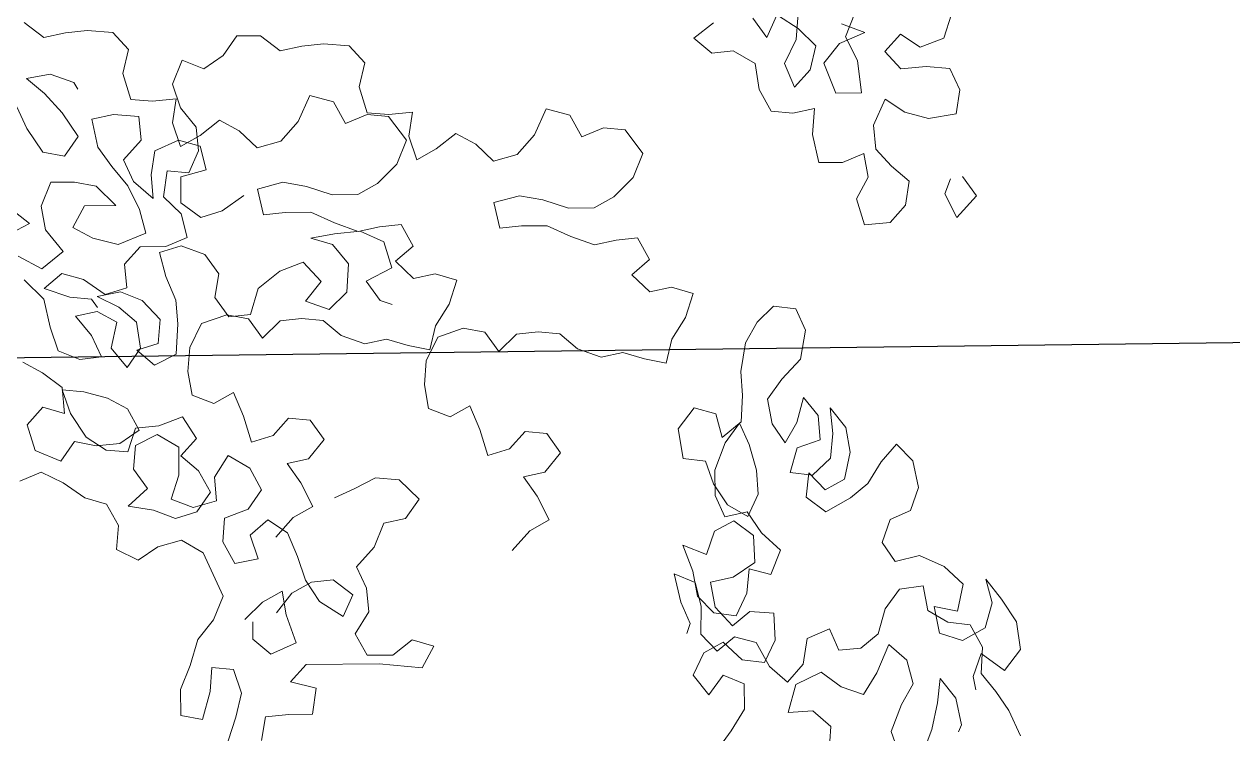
# Model space of a CAD drawing. Header units: millimetres. Extents: x 318905 to 439572, y -5133 to 105868.
# Drawn here: x 428577 to 430072, y 4149 to 5027 of the extents above; entities that cross this region are included whole.
import ezdxf

# ---------------------------------------------------------------- set-up
doc = ezdxf.new("R2010")
doc.units = ezdxf.units.MM
doc.header["$MEASUREMENT"] = 0
doc.layers.add('INTI_Agencement_Stylo_No__101', color=252, linetype='Continuous', lineweight=0)
doc.layers.add('INTI_Etiquettes_Stylo_No__1', color=7, linetype='Continuous', lineweight=5)
doc.dimstyles.new('STYLE_GENERE__3', dxfattribs={"dimtxt": 0.18, "dimasz": 182.4, "dimexe": 0.18, "dimexo": 0.0625, "dimgap": 0.09, "dimtad": 0, "dimtih": 1, "dimtoh": 1, "dimdec": 4, "dimzin": 0, "dimdsep": 46, "dimcen": 0.09, "dimadec": 0, "dimazin": 0, "dimtfac": 1, "dimtdec": 4, "dimtmove": 0, "dimatfit": 3, "dimldrblk": 'ARROWHEAD_5', "dimfxl": 0, "dimtolj": 1, "dimtzin": 0, "dimarcsym": 0})

# ---------------------------------------------------------------- blocks, each defined once
blk = doc.blocks.new('arbre6[4]', base_point=(427385.8, -574.7))
at = {"layer": 'INTI_Agencement_Stylo_No__101', "linetype": 'Continuous'}
for p, q in [((429534.6, 5040), (429532.4, 5007.9)), ((429593.2, 5011.1), (429605.1, 5040.6)), ((429724.3, 5039), (429714.8, 5009.5)), ((428601.8, 5010.5), (428577.3, 5029)), ((429405.9, 5009.4), (429430, 5028.4)), ((429478.7, 5034.1), (429495.9, 5010.2)), ((429495.9, 5010.2), (429507.8, 5037.1)), ((429534.7, 5021.3), (429510.3, 5037.1)), ((429588.2, 5027.1), (429617.4, 5016.7)), ((428628.5, 5016.1), (428601.8, 5010.5)), ((428655.3, 5019), (428628.5, 5016.1)), ((428686.9, 5016.6), (428655.3, 5019)), ((428706.5, 4995.4), (428686.9, 5016.6)), ((428840.5, 5012.2), (428823.7, 4988)), ((428869.7, 5012.5), (428840.5, 5012.2)), ((428894.2, 4994), (428869.7, 5012.5)), ((429427.9, 4990.9), (429405.9, 5009.4)), ((429556.8, 5000.1), (429534.7, 5021.3)), ((429617.4, 5016.7), (429585.9, 5003)), ((429608, 4981.8), (429593.2, 5011.1)), ((429661.2, 5014.4), (429641.9, 4992.8)), ((429685.7, 4998.5), (429661.2, 5014.4)), ((429714.8, 5009.5), (429685.7, 4998.5)), ((428699.5, 4965.9), (428706.5, 4995.4)), ((428920.9, 4999.6), (428894.2, 4994)), ((428947.6, 5002.5), (428920.9, 4999.6)), ((428979.3, 5000.1), (428947.6, 5002.5)), ((428998.9, 4978.8), (428979.3, 5000.1)), ((429454.6, 4993.8), (429427.9, 4990.9)), ((429481.5, 4978), (429454.6, 4993.8)), ((429532.4, 5007.9), (429518, 4978.3)), ((429549.7, 4970.5), (429556.8, 5000.1)), ((429585.9, 5003), (429566.6, 4978.7)), ((428772.6, 4982.2), (428760.7, 4952.6)), ((428799.5, 4971.7), (428772.6, 4982.2)), ((428823.7, 4988), (428799.5, 4971.7)), ((428991.8, 4949.3), (428998.9, 4978.8)), ((429613.1, 4941.7), (429608, 4981.8)), ((429641.9, 4992.8), (429661.6, 4971.6)), ((428580.3, 4959.4), (428609.5, 4965.1)), ((428609.5, 4965.1), (428638.7, 4954.6)), ((428709.4, 4933.8), (428699.5, 4965.9)), ((429486.6, 4945.9), (429481.5, 4978)), ((429518, 4978.3), (429530.4, 4949)), ((429530.4, 4949), (429549.7, 4970.5)), ((429566.6, 4978.7), (429581.5, 4941.4)), ((429661.6, 4971.6), (429693.2, 4974.5)), ((429693.2, 4974.5), (429722.4, 4972.1)), ((429722.4, 4972.1), (429734.7, 4945.5)), ((428602.3, 4940.9), (428580.3, 4959.4)), ((428638.7, 4954.6), (428643.6, 4946.6)), ((428760.7, 4952.6), (428770.6, 4923.2)), ((429001.8, 4917.3), (428991.8, 4949.3)), ((428624.4, 4917), (428602.3, 4940.9)), ((428765.4, 4934.4), (428736.2, 4931.4)), ((428760.7, 4904.9), (428765.4, 4934.4)), ((428930.8, 4938.5), (428916.4, 4906.3)), ((428960, 4930.8), (428930.8, 4938.5)), ((429501.4, 4919.3), (429486.6, 4945.9)), ((429581.5, 4941.4), (429613.1, 4941.7)), ((429642.4, 4933.9), (429628, 4901.7)), ((429666.8, 4918.1), (429642.4, 4933.9)), ((429734.7, 4945.5), (429730.1, 4916)), ((428568.4, 4924.5), (428580.8, 4897.9)), ((428736.2, 4931.4), (428709.4, 4933.8)), ((428770.6, 4923.2), (428790.3, 4899.3)), ((428974.8, 4904.1), (428960, 4930.8)), ((429223.1, 4922), (429208.8, 4889.7)), ((429252.4, 4914.2), (429223.1, 4922)), ((429528.2, 4916.8), (429501.4, 4919.3)), ((429554.9, 4922.4), (429528.2, 4916.8)), ((429552.7, 4890.3), (429554.9, 4922.4)), ((428644.1, 4887.8), (428624.4, 4917)), ((428687.7, 4914.9), (428661, 4909.3)), ((428661, 4909.3), (428668.5, 4874.6)), ((428719.3, 4912.5), (428687.7, 4914.9)), ((428722, 4883.1), (428719.3, 4912.5)), ((428770.7, 4875.5), (428760.7, 4904.9)), ((428819.1, 4908.1), (428794.9, 4889.1)), ((428843.5, 4894.9), (428819.1, 4908.1)), ((428916.4, 4906.3), (428894.7, 4882)), ((429001.5, 4915.1), (428974.8, 4904.1)), ((429028.2, 4912.6), (429001.5, 4915.1)), ((429028.6, 4914.9), (429001.8, 4917.3)), ((429050.4, 4883.4), (429028.2, 4912.6)), ((429057.7, 4917.8), (429028.6, 4914.9)), ((429053.1, 4888.3), (429057.7, 4917.8)), ((429267.1, 4887.6), (429252.4, 4914.2)), ((429696.1, 4910.3), (429666.8, 4918.1)), ((429730.1, 4916), (429696.1, 4910.3)), ((428580.8, 4897.9), (428600.4, 4868.6)), ((428794.9, 4889.1), (428770.7, 4875.5)), ((428790.3, 4899.3), (428792.9, 4869.9)), ((428865.6, 4873.7), (428843.5, 4894.9)), ((429111.4, 4891.5), (429087.2, 4872.6)), ((429135.9, 4878.4), (429111.4, 4891.5)), ((429208.8, 4889.7), (429187, 4865.5)), ((429293.8, 4898.5), (429267.1, 4887.6)), ((429320.6, 4896.1), (429293.8, 4898.5)), ((429342.7, 4866.9), (429320.6, 4896.1)), ((429560.3, 4855.5), (429552.7, 4890.3)), ((429628, 4901.7), (429630.7, 4872.2)), ((428627.2, 4863.5), (428644.1, 4887.8)), ((428668.5, 4874.6), (428685.7, 4850.7)), ((428700.3, 4858.8), (428722, 4883.1)), ((428768.2, 4883.5), (428739.1, 4869.9)), ((428795, 4875.7), (428768.2, 4883.5)), ((428802.5, 4846.4), (428795, 4875.7)), ((428894.7, 4882), (428865.6, 4873.7)), ((429038.4, 4853.8), (429050.4, 4883.4)), ((429063, 4859), (429053.1, 4888.3)), ((429157.9, 4857.2), (429135.9, 4878.4)), ((428600.4, 4868.6), (428627.2, 4863.5)), ((428739.1, 4869.9), (428734.4, 4840.4)), ((428792.9, 4869.9), (428781, 4843)), ((429087.2, 4872.6), (429063, 4859)), ((429187, 4865.5), (429157.9, 4857.2)), ((429330.8, 4837.3), (429342.7, 4866.9)), ((429616.1, 4866.8), (429589.5, 4855.8)), ((429621.2, 4837.4), (429616.1, 4866.8)), ((429630.7, 4872.2), (429650.3, 4851)), ((428685.7, 4850.7), (428705.4, 4826.7)), ((428712.6, 4832.2), (428700.3, 4858.8)), ((428754.2, 4845.5), (428749.6, 4813.3)), ((428781, 4843), (428754.2, 4845.5)), ((428771, 4838), (428802.5, 4846.4)), ((429014.3, 4829.5), (429038.4, 4853.8)), ((429589.5, 4855.8), (429560.3, 4855.5)), ((429650.3, 4851), (429672.3, 4832.5)), ((428610.5, 4831.2), (428598.5, 4801.7)), ((428639.6, 4831.5), (428610.5, 4831.2)), ((428666.4, 4826.4), (428639.6, 4831.5)), ((428737.1, 4811), (428712.6, 4832.2)), ((428734.4, 4840.4), (428737.1, 4811)), ((428771.2, 4805.9), (428771, 4838)), ((428865.9, 4822.8), (428897.5, 4831.2)), ((428897.5, 4831.2), (428926.7, 4826.1)), ((428990, 4815.9), (429014.3, 4829.5)), ((429306.6, 4813), (429330.8, 4837.3)), ((429606.8, 4810.5), (429621.2, 4837.4)), ((429672.3, 4832.5), (429667.7, 4803)), ((429716.2, 4816.8), (429723.4, 4835.6)), ((429738, 4838.4), (429755.2, 4814.5)), ((428690.9, 4802.5), (428666.4, 4826.4)), ((428705.4, 4826.7), (428720.2, 4797.4)), ((428849, 4814.7), (428822.4, 4795.7)), ((428873.5, 4790.8), (428865.9, 4822.8)), ((428926.7, 4826.1), (428958.4, 4815.6)), ((428958.4, 4815.6), (428990, 4815.9)), ((429158.3, 4806.3), (429189.9, 4814.6)), ((429189.9, 4814.6), (429219.1, 4809.5)), ((429731.1, 4787.5), (429716.2, 4816.8)), ((429755.2, 4814.5), (429731.1, 4787.5)), ((428584.1, 4780.1), (428557.2, 4801.3)), ((428598.5, 4801.7), (428603.6, 4772.3)), ((428637.6, 4775.3), (428652, 4802.2)), ((428652, 4802.2), (428690.9, 4802.5)), ((428749.6, 4813.3), (428771.6, 4792.1)), ((428795.7, 4787.4), (428771.2, 4805.9)), ((429165.8, 4774.3), (429158.3, 4806.3)), ((429219.1, 4809.5), (429250.8, 4799.1)), ((429250.8, 4799.1), (429282.4, 4799.4)), ((429282.4, 4799.4), (429306.6, 4813)), ((429616.8, 4778.4), (429606.8, 4810.5)), ((429667.7, 4803), (429648.4, 4781.4)), ((428720.2, 4797.4), (428727.7, 4768.1)), ((428771.6, 4792.1), (428779.1, 4762.7)), ((428822.4, 4795.7), (428795.7, 4787.4)), ((428900.2, 4793.7), (428873.5, 4790.8)), ((428931.8, 4794), (428900.2, 4793.7)), ((428961.1, 4780.9), (428931.8, 4794)), ((428552.6, 4763.8), (428584.1, 4780.1)), ((428603.6, 4772.3), (428625.7, 4745.7)), ((428662.1, 4762.1), (428637.6, 4775.3)), ((428990.4, 4770.4), (428961.1, 4780.9)), ((428961.2, 4767.5), (428992.8, 4770.5)), ((429017.1, 4776), (428990.4, 4770.4)), ((428992.8, 4770.5), (429022.1, 4757.3)), ((429043.8, 4778.9), (429017.1, 4776)), ((429058.6, 4752.3), (429043.8, 4778.9)), ((429192.6, 4777.2), (429165.8, 4774.3)), ((429224.2, 4777.5), (429192.6, 4777.2)), ((429253.5, 4764.3), (429224.2, 4777.5)), ((429648.4, 4781.4), (429616.8, 4778.4)), ((428693.7, 4754.4), (428662.1, 4762.1)), ((428727.7, 4768.1), (428693.7, 4754.4)), ((428779.1, 4762.7), (428752.5, 4751.8)), ((428932.1, 4761.9), (428961.2, 4767.5)), ((428958.9, 4754.1), (428932.1, 4761.9)), ((429022.1, 4757.3), (429032.1, 4725.3)), ((429282.7, 4753.9), (429253.5, 4764.3)), ((429309.5, 4759.5), (429282.7, 4753.9)), ((429336.2, 4762.4), (429309.5, 4759.5)), ((429351, 4735.8), (429336.2, 4762.4)), ((428599.1, 4724.1), (428569.8, 4739.9)), ((428625.7, 4745.7), (428599.1, 4724.1)), ((428720.8, 4751.5), (428701.5, 4729.9)), ((428752.5, 4751.8), (428720.8, 4751.5)), ((428744.9, 4744.1), (428771.6, 4752.4)), ((428752.4, 4714.7), (428744.9, 4744.1)), ((428771.6, 4752.4), (428800.9, 4742)), ((428800.9, 4742), (428818.1, 4718)), ((428978.5, 4730.2), (428958.9, 4754.1)), ((429036.9, 4733.4), (429058.6, 4752.3)), ((428701.5, 4729.9), (428704.2, 4700.5)), ((428893.5, 4721.4), (428922.6, 4732.3)), ((428922.6, 4732.3), (428944.6, 4708.5)), ((428976.4, 4695.4), (428978.5, 4730.2)), ((429032.1, 4725.3), (429000.6, 4709)), ((429058.9, 4712.2), (429036.9, 4733.4)), ((429329.2, 4716.8), (429351, 4735.8)), ((428577.3, 4710.5), (428601.8, 4686.6)), ((428623.8, 4718.5), (428602, 4699.6)), ((428650.6, 4710.7), (428623.8, 4718.5)), ((428677.5, 4692.2), (428650.6, 4710.7)), ((428764.8, 4685.4), (428752.4, 4714.7)), ((428818.1, 4718), (428813.4, 4688.5)), ((428866.9, 4699.7), (428893.5, 4721.4)), ((429085.7, 4717.8), (429058.9, 4712.2)), ((429112.5, 4710), (429085.7, 4717.8)), ((429103, 4680.4), (429112.5, 4710)), ((429351.3, 4695.6), (429329.2, 4716.8)), ((428602, 4699.6), (428633.7, 4689.1)), ((428667.5, 4689.9), (428696.6, 4695.5)), ((428704.2, 4700.5), (428677.5, 4692.2)), ((428696.6, 4695.5), (428723.4, 4685)), ((428857.4, 4667.5), (428866.9, 4699.7)), ((428944.6, 4708.5), (428925.4, 4684.2)), ((428954.6, 4673.8), (428976.4, 4695.4)), ((429000.6, 4709), (429017.8, 4685)), ((429378, 4701.2), (429351.3, 4695.6)), ((429404.8, 4693.4), (429378, 4701.2)), ((428601.8, 4686.6), (428609.4, 4651.9)), ((428633.7, 4689.1), (428660.5, 4686.7)), ((428660.5, 4686.7), (428667.9, 4676.1)), ((428694.3, 4676.7), (428667.5, 4689.9)), ((428723.4, 4685), (428745.5, 4661.2)), ((428767.4, 4656), (428764.8, 4685.4)), ((428813.4, 4688.5), (428830.6, 4664.6)), ((428925.4, 4684.2), (428954.6, 4673.8)), ((429017.8, 4685), (429032.4, 4679.8)), ((429086.1, 4653.5), (429103, 4680.4)), ((429395.3, 4663.9), (429404.8, 4693.4)), ((428640.9, 4665.6), (428667.6, 4671.2)), ((428660.5, 4641.6), (428640.9, 4665.6)), ((428667.6, 4671.2), (428692, 4658)), ((428716.3, 4658.2), (428694.3, 4676.7)), ((428796.6, 4656.3), (428828.2, 4667.3)), ((428828.2, 4667.3), (428855, 4662.1)), ((428830.6, 4664.6), (428857.4, 4667.5)), ((429484, 4657.9), (429504.2, 4677.8)), ((429504.2, 4677.8), (429531.8, 4674.4)), ((429531.8, 4674.4), (429543.7, 4648)), ((428609.4, 4651.9), (428619.3, 4622.5)), ((428692, 4658), (428685, 4625.8)), ((428721.4, 4626.1), (428716.3, 4658.2)), ((428745.5, 4661.2), (428743.3, 4631.7)), ((428765.3, 4618.5), (428767.4, 4656)), ((428782.3, 4626.7), (428796.6, 4656.3)), ((428855, 4662.1), (428872.2, 4638.2)), ((428872.2, 4638.2), (428893.9, 4659.8)), ((428893.9, 4659.8), (428920.6, 4662.7)), ((428920.6, 4662.7), (428947.4, 4660.3)), ((428947.4, 4660.3), (428969.5, 4641.8)), ((429079.1, 4624), (429086.1, 4653.5)), ((429089, 4639.7), (429120.5, 4650.7)), ((429120.5, 4650.7), (429147.3, 4645.6)), ((429378.5, 4637), (429395.3, 4663.9)), ((429469.6, 4632.4), (429484, 4657.9)), ((428672.9, 4615), (428660.5, 4641.6)), ((428969.5, 4641.8), (428998.7, 4631.3)), ((428998.7, 4631.3), (429025.4, 4636.9)), ((429025.4, 4636.9), (429052.3, 4629.1)), ((429074.6, 4610.2), (429089, 4639.7)), ((429147.3, 4645.6), (429164.5, 4621.7)), ((429164.5, 4621.7), (429186.3, 4643.3)), ((429186.3, 4643.3), (429213, 4646.2)), ((429213, 4646.2), (429239.8, 4643.8)), ((429239.8, 4643.8), (429261.8, 4625.2)), ((429371.4, 4607.5), (429378.5, 4637)), ((429543.7, 4648), (429537.8, 4612.5)), ((428619.3, 4622.5), (428646.1, 4612.1)), ((428685, 4625.8), (428704.6, 4601.9)), ((428704.6, 4601.9), (428721.4, 4626.1)), ((428743.3, 4631.7), (428716.6, 4623.4)), ((428716.6, 4623.4), (428738.6, 4604.9)), ((428780, 4597.2), (428782.3, 4626.7)), ((429052.3, 4629.1), (429079.1, 4624)), ((429261.8, 4625.2), (429291.1, 4614.8)), ((429291.1, 4614.8), (429317.8, 4620.4)), ((429317.8, 4620.4), (429344.6, 4612.6)), ((429463.7, 4597), (429469.6, 4632.4)), ((428600, 4595.6), (428575.6, 4608.8)), ((428646.1, 4612.1), (428672.9, 4615)), ((428738.6, 4604.9), (428765.3, 4618.5)), ((429072.4, 4580.7), (429074.6, 4610.2)), ((429344.6, 4612.6), (429371.4, 4607.5)), ((429537.8, 4612.5), (429514.6, 4587.5)), ((428624.5, 4577.1), (428600, 4595.6)), ((428785.1, 4567.8), (428780, 4597.2)), ((429466, 4567.2), (429463.7, 4597)), ((428627.2, 4545), (428624.5, 4577.1)), ((429077.5, 4551.3), (429072.4, 4580.7)), ((429514.6, 4587.5), (429496.9, 4563)), ((428634.5, 4545.1), (428624.5, 4574.4)), ((428624.5, 4574.4), (428651.3, 4572)), ((428651.3, 4572), (428680.6, 4564.2)), ((428680.6, 4564.2), (428705, 4551)), ((428812, 4557.4), (428785.1, 4567.8)), ((428836.2, 4571), (428812, 4557.4)), ((428848.6, 4541.6), (428836.2, 4571)), ((429464.2, 4534.6), (429466, 4567.2)), ((429496.9, 4563), (429502.6, 4532.3)), ((429533.1, 4534), (429541.6, 4564.8)), ((429541.6, 4564.8), (429559.7, 4542.5)), ((428581.1, 4531.2), (428600.4, 4552.8)), ((428600.4, 4552.8), (428627.2, 4545)), ((428705, 4551), (428719.8, 4524.4)), ((429104.3, 4540.8), (429077.5, 4551.3)), ((429128.5, 4554.4), (429104.3, 4540.8)), ((429140.9, 4525.1), (429128.5, 4554.4)), ((429386.3, 4526), (429406.1, 4551.9)), ((429406.1, 4551.9), (429432.8, 4544.8)), ((429577.8, 4520.3), (429574.2, 4552.3)), ((429574.2, 4552.3), (429593.6, 4527.8)), ((428591, 4499.2), (428581.1, 4531.2)), ((428654.2, 4515.8), (428634.5, 4545.1)), ((428773.2, 4541), (428744.1, 4530)), ((428790.4, 4514.3), (428773.2, 4541)), ((428858.5, 4509.6), (428848.6, 4541.6)), ((428904.5, 4539.5), (428885.2, 4517.9)), ((428931.3, 4537), (428904.5, 4539.5)), ((428948.5, 4513.1), (428931.3, 4537)), ((429432.8, 4544.8), (429440.6, 4515.5)), ((429440.6, 4515.5), (429464.2, 4534.6)), ((429444.4, 4508.7), (429462.2, 4533.2)), ((429462.2, 4533.2), (429474.1, 4506.7)), ((429502.6, 4532.3), (429518.7, 4508.6)), ((429518.7, 4508.6), (429533.1, 4534)), ((429559.7, 4542.5), (429562.1, 4512.7)), ((428678.6, 4499.9), (428654.2, 4515.8)), ((428719.8, 4524.4), (428695.6, 4508.1)), ((428714.9, 4527), (428705.4, 4497.5)), ((428744.1, 4530), (428714.9, 4527)), ((428741.7, 4519.3), (428715.1, 4505.6)), ((428768.6, 4503.4), (428741.7, 4519.3)), ((428885.2, 4517.9), (428858.5, 4509.6)), ((429150.9, 4493.1), (429140.9, 4525.1)), ((429196.9, 4522.9), (429177.6, 4501.3)), ((429223.7, 4520.5), (429196.9, 4522.9)), ((429240.9, 4496.6), (429223.7, 4520.5)), ((429392.5, 4489.3), (429386.3, 4526)), ((429574.8, 4489.9), (429577.8, 4520.3)), ((429593.6, 4527.8), (429599.3, 4497.1)), ((428639.6, 4510.3), (428622.8, 4486.1)), ((428666.4, 4505.2), (428639.6, 4510.3)), ((428695.6, 4508.1), (428666.4, 4505.2)), ((428715.1, 4505.6), (428712.8, 4476.2)), ((428768.8, 4468.6), (428768.6, 4503.4)), ((428771.1, 4492.8), (428790.4, 4514.3)), ((428929.2, 4488.8), (428948.5, 4513.1)), ((429177.6, 4501.3), (429150.9, 4493.1)), ((429431.8, 4475), (429444.4, 4508.7)), ((429474.1, 4506.7), (429483.1, 4475.1)), ((429533.4, 4502.8), (429524.9, 4471.9)), ((429562.1, 4512.7), (429533.4, 4502.8)), ((429637.4, 4485.1), (429656.4, 4507.3)), ((429656.4, 4507.3), (429676.6, 4486.5)), ((428622.8, 4486.1), (428591, 4499.2)), ((428705.4, 4497.5), (428678.6, 4499.9)), ((428793.1, 4474.2), (428771.1, 4492.8)), ((428829.5, 4493.3), (428812.6, 4466.4)), ((428856.4, 4477.5), (428829.5, 4493.3)), ((428902.5, 4483.2), (428929.2, 4488.8)), ((429221.6, 4472.3), (429240.9, 4496.6)), ((429420, 4485.9), (429392.5, 4489.3)), ((429429.9, 4458), (429420, 4485.9)), ((429552.4, 4468.6), (429574.8, 4489.9)), ((429599.3, 4497.1), (429592.1, 4463.9)), ((429676.6, 4486.5), (429683.6, 4453.5)), ((428571.9, 4461.5), (428598.5, 4472.5)), ((428598.5, 4472.5), (428625.4, 4459.3)), ((428712.8, 4476.2), (428730, 4452.2)), ((428807.9, 4447.6), (428793.1, 4474.2)), ((428871.1, 4450.8), (428856.4, 4477.5)), ((428919.7, 4459.3), (428902.5, 4483.2)), ((429194.9, 4466.7), (429221.6, 4472.3)), ((429432.1, 4443.8), (429431.8, 4475)), ((429483.1, 4475.1), (429485.5, 4445.3)), ((429524.9, 4471.9), (429552.4, 4468.6)), ((429547.8, 4471.7), (429544.8, 4441.4)), ((429568, 4450.8), (429547.8, 4471.7)), ((429621, 4458.3), (429637.4, 4485.1)), ((428625.4, 4459.3), (428652.3, 4440.8)), ((428759.3, 4439.1), (428768.8, 4468.6)), ((428812.6, 4466.4), (428815.3, 4436.9)), ((428934.6, 4430), (428919.7, 4459.3)), ((429012.1, 4465.5), (428985.5, 4451.9)), ((429041.3, 4463.1), (429012.1, 4465.5)), ((429065.8, 4439.2), (429041.3, 4463.1)), ((429212.1, 4442.8), (429194.9, 4466.7)), ((429447.2, 4432.1), (429429.9, 4458)), ((429592.1, 4463.9), (429568, 4450.8)), ((429599.4, 4440.6), (429621, 4458.3)), ((428652.3, 4440.8), (428679.1, 4433)), ((428730, 4452.2), (428705.9, 4430.6)), ((428791.1, 4423.3), (428807.9, 4447.6)), ((428854.3, 4426.6), (428871.1, 4450.8)), ((428985.5, 4451.9), (428961.2, 4440.9)), ((429226.9, 4413.5), (429212.1, 4442.8)), ((429444, 4417.3), (429432.1, 4443.8)), ((429485.5, 4445.3), (429472.4, 4417.6)), ((429544.8, 4441.4), (429569.1, 4423.3)), ((429569.1, 4423.3), (429599.4, 4440.6)), ((429683.6, 4453.5), (429673.8, 4424.9)), ((428679.1, 4433), (428693.9, 4406.4)), ((428705.9, 4430.6), (428737.5, 4425.5)), ((428786.2, 4428.6), (428759.3, 4439.1)), ((428815.3, 4436.9), (428786.2, 4428.6)), ((428825.2, 4415.6), (428854.3, 4426.6)), ((428910.3, 4416.4), (428934.6, 4430)), ((429049, 4415), (429065.8, 4439.2)), ((429472.4, 4417.6), (429447.2, 4432.1)), ((428737.5, 4425.5), (428764.4, 4415.1)), ((428764.4, 4415.1), (428791.1, 4423.3)), ((428823, 4386.2), (428825.2, 4415.6)), ((428878.7, 4413.4), (428857, 4394.5)), ((428903.2, 4397.6), (428878.7, 4413.4)), ((428888.6, 4392.1), (428910.3, 4416.4)), ((429022.3, 4409.4), (429049, 4415)), ((429202.7, 4399.9), (429226.9, 4413.5)), ((429455.3, 4412.4), (429431.2, 4399.3)), ((429471.9, 4423.6), (429444, 4417.3)), ((429479.7, 4394.3), (429455.3, 4412.4)), ((429489.3, 4397.6), (429471.9, 4423.6)), ((429648.5, 4414.1), (429638.7, 4385.5)), ((429673.8, 4424.9), (429648.5, 4414.1)), ((428693.9, 4406.4), (428691.7, 4376.9)), ((428915.6, 4368.3), (428903.2, 4397.6)), ((429010.3, 4379.8), (429022.3, 4409.4)), ((429181, 4375.6), (429202.7, 4399.9)), ((429431.2, 4399.3), (429421.5, 4370.7)), ((429512.8, 4375.9), (429489.3, 4397.6)), ((428742.7, 4380.1), (428771.9, 4388.4)), ((428771.9, 4388.4), (428798.8, 4372.6)), ((428837.8, 4359.5), (428823, 4386.2)), ((428857, 4394.5), (428866.9, 4365.1)), ((429421.5, 4370.7), (429392.2, 4382.3)), ((429392.2, 4382.3), (429404.6, 4349.9)), ((429481.2, 4360.8), (429479.7, 4394.3)), ((429638.7, 4385.5), (429654.8, 4361.8)), ((428691.7, 4376.9), (428718.5, 4363.8)), ((428718.5, 4363.8), (428742.7, 4380.1)), ((428798.8, 4372.6), (428823.5, 4319.2)), ((428925.5, 4338.9), (428915.6, 4368.3)), ((428988.6, 4355.5), (429010.3, 4379.8)), ((429501, 4345.9), (429512.8, 4375.9)), ((429654.8, 4361.8), (429684.8, 4369.5)), ((429684.8, 4369.5), (429715.3, 4355.6)), ((428866.9, 4365.1), (428837.8, 4359.5)), ((429001, 4328.9), (428988.6, 4355.5)), ((429454.3, 4342.6), (429481.2, 4360.8)), ((429471.2, 4322.6), (429474.2, 4352.9)), ((429474.2, 4352.9), (429501, 4345.9)), ((429715.3, 4355.6), (429738.9, 4333.8)), ((428908.6, 4322.7), (428932.8, 4336.3)), ((428942.7, 4312.3), (428925.5, 4338.9)), ((428932.8, 4336.3), (428959.6, 4339.2)), ((428959.6, 4339.2), (428984, 4320.7)), ((429407.2, 4336.1), (429381.3, 4346.8)), ((429381.3, 4346.8), (429389.5, 4311.6)), ((429404.6, 4349.9), (429410.3, 4319.2)), ((429415, 4306.8), (429407.2, 4336.1)), ((429426.4, 4336.3), (429454.3, 4342.6)), ((429432.1, 4305.6), (429426.4, 4336.3)), ((429774.6, 4310.8), (429766.8, 4340.1)), ((429766.8, 4340.1), (429786.2, 4315.5)), ((428872.2, 4311.7), (428896.4, 4325.3)), ((428889.3, 4298.4), (428908.6, 4322.7)), ((428896.4, 4325.3), (428901.5, 4295.9)), ((429003.6, 4299.5), (429001, 4328.9)), ((429458.1, 4294.9), (429471.2, 4322.6)), ((429660.1, 4327.9), (429642.4, 4303.4)), ((429689.3, 4331.9), (429660.1, 4327.9)), ((429695, 4301.2), (429689.3, 4331.9)), ((429738.9, 4333.8), (429731.7, 4300.7)), ((428823.5, 4319.2), (428811.5, 4289.7)), ((428850.5, 4290), (428872.2, 4311.7)), ((428972.1, 4293.8), (428942.7, 4312.3)), ((428984, 4320.7), (428972.1, 4293.8)), ((429389.5, 4311.6), (429401.4, 4285.1)), ((429410.3, 4319.2), (429430.5, 4298.3)), ((429414.5, 4271.9), (429415, 4306.8)), ((429731.7, 4300.7), (429702.9, 4306.3)), ((429702.9, 4306.3), (429709.8, 4273.4)), ((429766.1, 4279.9), (429774.6, 4310.8)), ((429786.2, 4315.5), (429804.8, 4287.3)), ((428901.5, 4295.9), (428913.9, 4261.2)), ((428986.8, 4272.5), (429003.6, 4299.5)), ((429430.5, 4298.3), (429458.1, 4294.9)), ((429453.6, 4282.5), (429432.1, 4305.6)), ((429475.1, 4300.2), (429453.6, 4282.5)), ((429504.8, 4298.2), (429475.1, 4300.2)), ((429506.3, 4264.7), (429504.8, 4298.2)), ((429642.4, 4303.4), (429633.9, 4272.5)), ((429720.1, 4286.8), (429695, 4301.2)), ((428811.5, 4289.7), (428792.3, 4265.4)), ((428860.4, 4266), (428860.2, 4287.5)), ((429401.4, 4285.1), (429396.9, 4272.7)), ((429573.4, 4278.7), (429545.9, 4266.5)), ((429585.3, 4252.2), (429573.4, 4278.7)), ((429747.7, 4283.4), (429720.1, 4286.8)), ((429737.9, 4264), (429766.1, 4279.9)), ((429763, 4256), (429747.7, 4283.4)), ((429804.8, 4287.3), (429809.7, 4252.9)), ((428792.3, 4265.4), (428782.8, 4233.2)), ((428882.4, 4247.5), (428860.4, 4266)), ((428913.9, 4261.2), (428882.4, 4247.5)), ((429001.6, 4245.9), (428986.8, 4272.5)), ((429057.4, 4265.1), (429033.2, 4246.2)), ((429084.2, 4257.4), (429057.4, 4265.1)), ((429434.7, 4251), (429414.5, 4271.9)), ((429418, 4249), (429442.1, 4262.1)), ((429456.2, 4268.7), (429434.7, 4251)), ((429442.1, 4262.1), (429465.7, 4240.4)), ((429483, 4261.7), (429456.2, 4268.7)), ((429499.5, 4232), (429483, 4261.7)), ((429493.2, 4237), (429506.3, 4264.7)), ((429545.9, 4266.5), (429540.8, 4234.8)), ((429633.9, 4272.5), (429612.4, 4254.8)), ((429709.8, 4273.4), (429737.9, 4264)), ((429033.2, 4246.2), (429001.6, 4245.9)), ((429069.8, 4230.5), (429084.2, 4257.4)), ((429404.9, 4221.3), (429418, 4249)), ((429612.4, 4254.8), (429585.3, 4252.2)), ((429632.3, 4224.3), (429647, 4259.3)), ((429647, 4259.3), (429669.3, 4239.8)), ((429761, 4248.2), (429751.2, 4219.6)), ((429789.9, 4227), (429761, 4248.2)), ((429761.2, 4223.4), (429763, 4256)), ((429809.7, 4252.9), (429789.9, 4227)), ((428782.8, 4233.2), (428770.8, 4203.7)), ((428907, 4212.9), (428926.3, 4234.5)), ((428926.3, 4234.5), (429016.3, 4235.3)), ((429016.3, 4235.3), (429069.8, 4230.5)), ((429465.7, 4240.4), (429493.2, 4237)), ((429521.8, 4212.5), (429499.5, 4232)), ((429540.8, 4234.8), (429521.8, 4212.5)), ((429669.3, 4239.8), (429677, 4210.5)), ((428807.3, 4201.3), (428809.5, 4230.8)), ((428809.5, 4230.8), (428836.3, 4228.4)), ((428836.3, 4228.4), (428846.3, 4199)), ((429424.3, 4196.8), (429404.9, 4221.3)), ((429442, 4221.3), (429424.3, 4196.8)), ((429468, 4210.6), (429442, 4221.3)), ((429531.9, 4209.9), (429563.4, 4224.9)), ((429563.4, 4224.9), (429587.8, 4206.8)), ((429615.8, 4197.5), (429632.3, 4224.3)), ((429707.3, 4187), (429710.3, 4217.3)), ((429710.3, 4217.3), (429729.8, 4192.8)), ((429751.2, 4219.6), (429754.7, 4203.2)), ((429779.3, 4201.1), (429761.2, 4223.4)), ((428770.8, 4203.7), (428771.1, 4171.6)), ((428797.9, 4166.4), (428807.3, 4201.3)), ((428938.7, 4205.2), (428907, 4212.9)), ((428934, 4173), (428938.7, 4205.2)), ((429468.3, 4179.3), (429468, 4210.6)), ((429522.6, 4175.3), (429531.9, 4209.9)), ((429587.8, 4206.8), (429615.8, 4197.5)), ((429677, 4210.5), (429662.7, 4185.1)), ((428846.3, 4199), (428839.2, 4169.5)), ((429700.1, 4153.9), (429707.3, 4187)), ((429729.8, 4192.8), (429736.7, 4159.8)), ((429795.4, 4177.4), (429779.3, 4201.1)), ((428771.1, 4171.6), (428797.9, 4166.4)), ((428875.7, 4169.8), (428904.8, 4172.8)), ((428904.8, 4172.8), (428934, 4173)), ((429451.8, 4152.5), (429468.3, 4179.3)), ((429553, 4177), (429522.6, 4175.3)), ((429575.3, 4157.6), (429553, 4177)), ((429662.7, 4185.1), (429650, 4151.5)), ((429809.9, 4146.4), (429795.4, 4177.4)), ((428839.2, 4169.5), (428829.7, 4140)), ((428871, 4140.3), (428875.7, 4169.8)), ((429572.7, 4121.3), (429575.3, 4157.6)), ((429736.7, 4159.8), (429733.1, 4151)), ((429434.1, 4128), (429451.8, 4152.5)), ((429650, 4151.5), (429659.9, 4123.6)), ((429687.4, 4120.2), (429700.1, 4153.9))]:
    blk.add_line(p, q, dxfattribs=at)
blk = doc.blocks.new('ARROWHEAD_5')
at = {"linetype": 'Continuous', "lineweight": 0}
blk.add_hatch(color=0, dxfattribs=at).paths.add_polyline_path([(-1, 0.2679), (0, 0), (-1, -0.2679)])
at = {"color": 0, "linetype": 'Continuous', "lineweight": 0}
blk.add_line((0, 0), (-1, 0), dxfattribs=at)

msp = doc.modelspace()

# ---------------------------------------------------------------- block references
at = {"layer": 'INTI_Agencement_Stylo_No__101', "linetype": 'Continuous'}
msp.add_blockref('arbre6[4]', (427385.764, -574.723), dxfattribs=at)

# ---------------------------------------------------------------- leaders
at = {"layer": 'INTI_Etiquettes_Stylo_No__1', "linetype": 'Continuous', "annotation_type": 0, "has_hookline": 1, "hookline_direction": 0, "text_width": 2801.194}
msp.add_leader([(428234.924, 4610), (432280.07, 4660.298), (432819.98, 4660.298)], dimstyle='STYLE_GENERE__3', dxfattribs=at)

doc.saveas('drawing.dxf')
